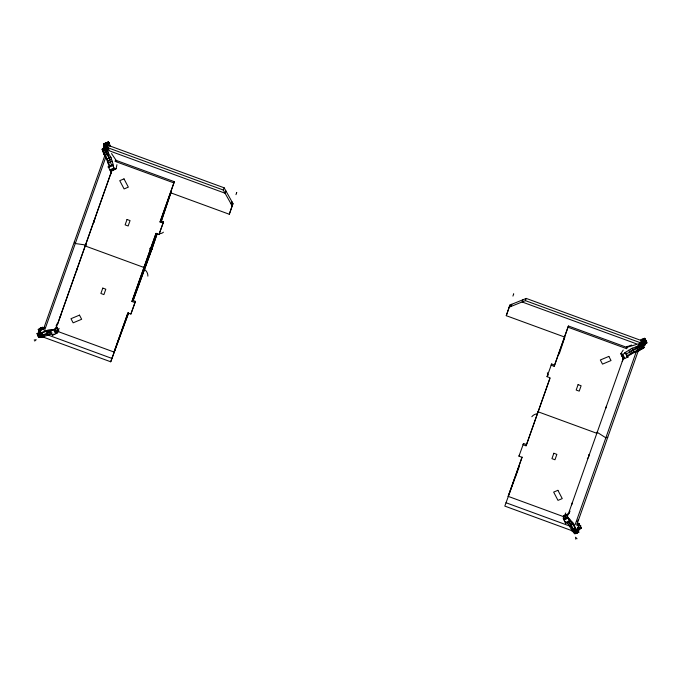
<?xml version="1.0" encoding="UTF-8"?>
<svg xmlns="http://www.w3.org/2000/svg" width="681" height="681" viewBox="0 0 681 681"><rect width="100%" height="100%" fill="white"/><g stroke="black" fill="none" stroke-linecap="round" stroke-linejoin="round"><path stroke-width="1.02" d="M103.486 143.878L104.372 146.824L103.989 145.751A5.184 1.566 67.3 0 1 103.852 144.84L103.861 143.657L104.542 144.644M116.936 164.683L116.111 168.726L110.569 171.263L108.219 166.751L112.484 164.972A3.116 0.936 67.3 0 0 113.31 165.594L113.361 165.585A3.677 1.107 67.3 0 0 113.514 165.534L110.841 157.302L108.177 152.867L107.743 148.228L107.819 147.7L108.483 148.356L108.449 147.649M108.832 166.947L108.832 166.496A3.218 0.97 67.3 0 0 109.292 166.956M110.671 166.181L110.671 165.73M114.825 169.475L112.484 164.972M579.165 523.944L579.114 524.421M104.465 144.747L104.423 144.551M108.688 142.772L108.645 143.299L108.39 141.886L103.827 143.776M108.007 145.019L107.624 145.921L103.367 147.7L103.742 146.798L108.007 145.019L108.33 145.428L108.253 143.963A5.184 1.566 67.3 0 1 108.109 143.061L108.339 142.372L104.04 144.117M42.299 327.833L42.665 327.382M580.612 525.647L580.621 525.613A2.426 0.732 67.3 0 0 580.382 525.545L580.152 525.613M566.447 521.901L568.431 524.464L572.712 522.668L569.58 519.211A3.677 1.107 67.3 0 0 569.563 519.526L569.571 519.646A3.116 0.936 67.3 0 0 569.937 521.314L565.46 523.144L563.315 518.624L563.553 515.875L564.711 515.355L565.741 512.972M565.128 517.866L565.307 515.772M566.967 517.1L567.145 515.006M569.937 521.314L567.579 516.845L567.818 514.087L568.967 513.568L570.006 511.193M578.782 529.231L581.327 528.235L580.782 526.822M568.482 524.396L572.661 531.691L576.918 529.895L577.633 528.686C579.965 531.835 576.798 524.642 579.454 529.639L578.841 529.895L577.939 528.337L578.552 528.081M102.201 149.284L106.066 147.428L107.819 149.811L107.377 151.531L103.495 153.046A2.205 0.664 67.3 0 1 103.01 151.744L102.201 149.284L106.338 147.632M106.066 147.428L106.84 150.135A2.205 0.664 67.3 0 0 107.326 151.454L107.377 151.531M103.41 146.534L103.98 146.883M105.538 151.625L109.045 158.06L111.871 166.104M579.105 524.506L579.156 524.736A1.575 0.477 67.3 0 1 579.182 525.145A3.371 1.021 67.3 0 1 579.029 525.579L577.13 521.493L577.522 521.323M42.656 327.348L41.847 327.57M568.975 519.373L569.648 518.845M645.954 342.849L646.95 342.492L644.754 338.287L643.451 339.129L643.375 338.585M110.143 146.117L109.488 143.665A2.426 0.732 67.3 0 0 109.42 143.138L109.292 142.559L109.122 143.001M580.706 526.251L580.697 525.536M39.387 328.719L38.221 329.408L39.089 331.111L39.353 330.311L43.942 328.37M39.651 332.039C35.931 332.677 37.608 338.78 40.698 337.206A2.205 0.587 -27.7 0 0 41.788 336.933L39.924 333.179L40.213 331.902C36.493 332.805 43.635 329.408 38.417 331.528L38.723 332.115L40.383 331.502L40.068 330.906M103.538 153.131L103.725 152.28M40.851 328.233L41.762 327.629M48.989 329.97L51.16 334.107L49.798 334.533L47.517 330.328L51.892 329.655A3.677 0.979 -27.7 0 1 51.671 329.893L51.594 329.979A3.116 0.826 -27.7 0 1 50.19 330.992L52.454 335.29L56.974 333.213L58.762 331.034L56.242 325.824L57.281 323.441M625.056 353.294L624.835 352.877A3.677 0.97 -27.7 0 1 624.766 352.741L632.223 348.221L636.999 346.51L640.864 342.883L641.783 344.646M626.963 356.64L632.538 353.388L630.376 349.225M579.165 523.885L580.025 525.706M49.704 334.439L41.967 337.359L39.813 333.222L40.213 331.902M149.752 248.871L151.752 249.604L157.073 233.66M161.065 221.7L171.586 190.595M157.234 233.557L151.752 249.604M161.244 221.563L170.914 192.587M170.71 192.808L229.293 214.26L232.987 203.576L224.151 187.803L108.356 145.393L107.487 147.598L109.777 150.978L225.07 193.217L225.939 190.995M232.987 203.576L229.293 214.26M235.966 194.672L236.716 192.408L236.477 193.029M559.186 354.069L564.847 337.129L506.264 315.686L509.967 304.994L526.268 298.431L642.064 340.823L641.204 343.028L637.399 344.177L522.097 301.972L522.965 299.759M509.967 304.994L506.264 315.686M512.938 296.09L513.695 293.826L513.457 294.447M43.226 329.91L104.678 155.983M44.554 330.489L106.015 156.562M57.017 325.552L111.871 170.31M57.536 324.36L112.042 170.114M57.255 331.255L114.042 352.051L127.858 312.954L130.888 314.06L135.468 301.385L132.429 300.278L131.918 301.47L134.949 302.577L135.468 301.385M131.918 301.47L155.949 233.455L158.979 234.562L163.551 221.887L160.52 220.78L160.001 221.972L163.04 223.079L163.551 221.887M160.001 221.972L174.336 181.691L115.557 160.171L115.038 161.354L173.817 182.883M128.019 312.766L114.042 352.051M132.429 300.278L156.111 233.268M160.52 220.78L174.336 181.691M130.888 314.06L134.949 302.577M158.979 234.562L163.04 223.079M563.962 516.802L508.179 496.364L521.986 457.274L518.956 456.159L523.536 443.484L526.566 444.599L549.89 378.585M523.536 443.484L523.017 444.676L526.047 445.791L550.078 377.776L547.047 376.661L551.627 363.986L554.657 365.101L568.465 326.012L627.244 347.531L626.724 348.723L567.954 327.195L554.138 366.293L551.108 365.178L551.627 363.986M522.157 457.087L508.179 496.364M568.712 512.921L623.566 357.678M575.113 524.77L636.573 350.843M576.662 525.238L638.463 350.315M128.573 313.047L110.705 361.798L128.564 312.843M132.948 300.883L151.948 249.033L149.956 248.301M133.289 300.185L151.948 249.033M515.023 478.096L504.808 506.094L572.636 530.942M515.449 477.168L519.407 466.136M578.841 529.895L579.718 529.052L579.429 528.609L581.055 527.809L581.327 528.235M509.099 307.208L510.954 306.459L511.823 304.245M510.954 306.459L525.4 300.644L526.268 298.431M232.119 205.79L223.274 190.016L224.151 187.803M231.114 203.994L231.983 201.772M581.302 527.69L579.31 528.55M644.601 338.253C649.427 351.004 644.95 335.835 643.996 339.24A5.184 1.371 -27.7 0 1 643.23 339.862L642.149 340.9L642.634 340.781L644.805 344.918L644.405 345.812L642.234 341.683L642.634 340.781M103.708 148.007L103.614 147.105L108.219 145.07M103.98 147.445L104.227 146.849M106.074 146.075L106.645 148.407M34.195 339.998L36.212 339.717L34.688 341.045M38.417 331.528L39.353 330.311L38.919 329.902A5.184 1.379 -27.7 0 1 38.502 329.791L38.519 329.349M38.723 332.115L39.175 330.719M58.413 329.962L59.102 328.378M85.67 244.751L85.151 245.943L143.929 267.463L144.449 266.271M567.954 327.195L568.465 326.012M547.047 376.661L547.567 375.478M554.138 366.293L554.657 365.101M538.586 410.592L538.067 411.784L596.845 433.303L597.365 432.12M518.956 456.159L519.475 454.968M526.047 445.791L526.566 444.599M623.234 350.077L620.902 353.567L623.345 359.023L627.967 357.074L625.805 352.937A3.116 0.826 -27.7 0 1 624.843 352.903L624.826 352.869M643.979 345.837L645.401 343.999A5.184 1.371 -27.7 0 0 646.124 343.411L646.38 342.858L644.124 338.423M646.32 342.654L643.698 344.314L644.498 344.663M579.454 529.639L579.633 528.15L577.326 523.68M577.028 538.765L575.539 537.198L575.768 539.173M103.844 143.87L108.39 141.886M639.425 347.174L626.477 353.805M641.408 348.195L639.17 350.647L632.547 353.362M638.523 346.025L639.45 344.475L642.217 343.752L639.834 345.301A2.205 0.587 -27.7 0 1 638.608 345.991L640.557 349.702A2.205 0.587 -27.7 0 0 641.783 349.021L644.175 347.472L642.123 343.684M640.472 349.745L640.906 349.021M111.616 159.243L107.317 161.065L109.42 167.134M577.633 528.686L576.858 529.784L573.07 531.469A2.205 0.664 67.3 0 0 573.734 532.355C575.547 535.632 580.527 532.133 578.007 529.163M643.366 338.508L643.085 338.534A2.426 0.638 -27.7 0 0 642.711 338.866L640.71 339.802L640.795 340.509A3.371 0.894 -27.7 0 1 640.702 340.815M42.29 327.867L41.754 328.353A3.371 0.894 -27.7 0 0 41.532 328.77L44.784 327.238M578.178 529.018L577.948 527.051L579.276 528.95L580.331 528.15A5.184 1.566 67.3 0 0 580.774 528.362L581.046 527.835M639.851 347.267L639.255 347.199M50.19 330.992L54.803 329.076L56.591 326.897L56.242 325.824M55.11 329.672L56.48 328.012M56.046 331.46L57.417 329.8M40.511 327.876L40.528 327.85A2.426 0.647 -27.7 0 1 40.724 327.936L40.817 328.123M621.174 354.886L625.805 352.937M626.409 355.031L626.724 354.69A3.116 0.826 -27.7 0 1 626.205 354.758M53.842 334.03L53.765 334.107A3.116 0.826 -27.7 0 1 53.484 334.354M633.092 350.008L632.777 349.413M47.559 330.259L39.813 333.222A2.205 0.587 -27.7 0 1 38.8 333.477L37.208 333.477M110.118 146.168L110.067 146.151A1.575 0.477 67.3 0 0 109.786 146.066M574.679 531.716L571.282 525.008L568.26 521.144M577.982 529.665L581.276 528.311M574.977 533.81L574.832 532.9M109.249 167.313L109.292 167.279A3.677 1.107 67.3 0 1 109.105 167.364A3.116 0.936 67.3 0 1 108.219 166.751M626.648 356.044L634.028 351.796L640.293 349.089L638.438 345.548M110.569 171.263L116.111 168.726M113.02 170.233L113.999 169.663M43.363 335.801L47.525 333.707M641.962 341.351L642.506 341.087L644.677 345.224L644.132 345.488M43.933 328.548L39.311 330.515M641.425 344.228L643.162 343.437L643.264 342.756M642.362 346.016L644.362 344.629L643.851 344.841M107.36 161.031L103.486 153.021L107.734 151.216M570.644 525.264L571.282 525.008M40.213 337.359L38.255 333.639M39.677 328.591L40.562 327.774M103.878 143.98L108.296 142.338M104.074 144.278L108.654 142.346M103.989 145.751L108.253 143.963M103.955 145.972L108.219 144.193M104.014 146.398L108.279 144.619M102.235 149.028L106.202 147.445M102.261 149.735L106.091 148.135M102.397 150.024L106.236 148.424M102.499 150.237L106.338 148.628M102.55 150.433L106.381 148.833M102.576 150.688L106.406 149.088M102.644 150.893L106.474 149.292M102.754 151.114L106.585 149.514M103.01 151.735L106.84 150.135M103.912 154.647L108.177 152.867M104.389 155.702L108.645 153.923M110.841 157.302L106.585 159.082M109.054 158.179L110.867 157.422M108.007 162.938L112.263 161.15M108.219 167.203L112.476 165.423M112.91 165.764L113.335 165.585M109.888 169.782L114.153 167.994M110.203 170.488L114.468 168.709M563.553 515.875L568.967 513.568M563.493 516.53L567.758 514.751M563.315 518.624L567.579 516.845M563.715 519.305L567.98 517.526M564.081 519.901L568.346 518.113M565.46 523.144L569.725 521.357M567.511 523.178L571.776 521.399M569.418 525.749L573.742 524.004L575.556 528.269L576.918 529.895A2.205 0.664 67.3 0 0 577.565 530.754L578.807 532.21M577.752 524.557L579.454 523.851M571.291 530.048L575.556 528.269M577.675 528.056L578.288 527.801M577.607 528.345L578.22 528.09M571.836 530.925L576.1 529.146M578.765 529.111L581.344 528.013M573.734 532.372L577.573 530.763M574.057 532.84L577.888 531.24M574.177 533.044L578.007 531.444M574.279 533.163L578.229 531.606M574.5 533.283L578.331 531.674M574.611 533.47L578.441 531.87M575.079 533.436L577.948 532.236M575.087 533.538L577.956 532.338M574.755 533.734L578.927 532.116M644.158 345.437L644.677 345.224M642.328 348.732L640.429 344.995M50.232 332.345L47.244 333.128L48.164 334.882M640.864 341.573L642.583 340.909M39.004 331.119L41.175 330.498L39.643 331.826M37.446 333.349L39.626 337.427M40.102 333.826L46.257 331.315L52.42 329.927M38.664 330.94L39.157 330.779M632.828 349.379L636.573 348.17M626.231 347.548L636.386 344.484M607.741 437.279L605.843 437.806L597.007 432.188M38.264 329.468L39.217 331.094M644.337 345.029L644.805 344.918M569.112 521.62L569.325 521.569A3.218 0.97 67.3 0 1 569.214 521.246M567.273 522.387L567.486 522.336A3.116 0.936 67.3 0 1 567.384 522.021M638.863 350.051L640.591 349.693L640.293 349.089M40.698 337.206L38.791 333.477M639.987 342.986L640.864 342.883M646.516 342.756L644.209 338.721M86.657 245.143L75.285 243.526L74.306 241.951M108.117 145.879L107.879 145.325M569.035 519.101L573.07 524.225L575.488 529.401L576.858 529.784M107.487 147.598L223.274 190.016M525.4 300.644L641.204 343.028M47.117 334.694L111.863 358.402M506 502.731L570.755 526.43M41.916 336.61L110.671 361.773M45.967 330.736L48.104 334.873M39.813 333.222L41.158 333.741M577.948 520.327L578.118 519.926M47.219 333.111L40.366 336.065M573.742 524.004L572.747 522.574M144.159 269.208L145.453 270.221A7.917 7.908 0 0 1 147.871 276.137M575.488 529.401L576.313 530.167M103.486 153.021L107.206 158.835L110.033 166.871M102.371 149.045L102.627 149.471M579.505 528.32L577.19 523.808M111.531 153.557L116.783 161.312M107.453 154.425L109.658 157.864M50.598 331.749L50.496 331.587A3.218 0.851 -27.7 0 0 51.415 330.983M51.535 333.537L51.433 333.375A3.116 0.826 -27.7 0 0 52.114 332.941M52.454 335.29L52.36 335.129A3.116 0.826 -27.7 0 0 53.033 334.694M634.394 352.349L632.223 348.221M642.583 341.726L643.46 343.377M103.614 147.105L103.878 147.598M644.541 338.61L646.712 342.747M643.23 339.862L645.401 343.999M643.085 340.049L645.256 344.186M642.753 340.33L644.924 344.458M642.464 340.696L644.635 344.833M641.911 343.743L644.013 347.676M641.706 344.263L643.656 347.982M641.417 344.39L643.366 348.11M641.204 344.484L643.162 348.204M641.034 344.612L642.992 348.331M640.838 344.782L642.796 348.502M640.659 344.892L642.609 348.612M639.834 345.301L641.783 349.021M636.999 346.51L639.17 350.647M635.969 347.012L638.14 351.149M628.623 350.23L630.793 354.367M625.481 353.269L627.652 357.406M622.638 354.188L624.809 358.325M621.94 354.529L624.111 358.666M620.902 353.567L622.204 356.052M56.591 326.897L58.762 331.034M56.165 327.416L58.336 331.553M54.803 329.076L56.974 333.213M54.071 329.349L56.242 333.486M53.424 329.57L55.595 333.707M42.494 327.229L43.363 328.88M41.805 332.822L43.976 336.959M40.273 331.111L40.588 331.707M40.843 333.154L43.014 337.282M38.042 333.724L39.992 337.444M37.787 333.707L39.847 337.47M37.472 333.784L39.421 337.504M37.132 333.545L39.081 337.265M36.995 333.673L39.149 337.606M579.454 528.558L579.718 529.052M570.678 525.281L572.491 529.546M104.091 152.74L104.525 154.391M623.132 358.019L623.345 359.023M622.826 357.423L623.03 358.427M621.889 355.635L622.093 356.64M565.307 521.314L565.307 521.425A3.116 0.936 67.3 0 0 565.681 523.093M572.236 502.765A4.844 4.435 23.5 0 1 571.47 504.936M588.793 454.457A4.844 4.435 23.5 0 1 587.311 458.645M622.962 359.193A4.844 4.435 23.5 0 1 622.196 361.364M606.311 406.327A4.844 4.435 23.5 0 1 605.545 408.498M548.316 375.137A7.917 5.312 21.4 0 1 547.354 372.771M531.827 416.729A7.917 7.908 0 0 1 537.496 413.776M569.069 520.659A3.218 0.97 67.3 0 1 568.975 520.139M627.976 357.074A3.116 0.826 -27.7 0 1 627.542 357.133M631.67 345.046A112.339 29.785 -27.7 0 1 629.031 345.931M628.163 346.212A112.339 29.785 -27.7 0 1 626.58 346.723M60.064 317.669A4.844 4.435 23.5 0 1 60.83 315.507M76.723 270.536A4.844 4.435 23.5 0 1 77.489 268.374M110.799 174.098A4.844 4.435 23.5 0 1 111.02 172.965M94.242 222.406A4.844 4.435 23.5 0 1 94.906 219.069M163.406 232.178A7.917 5.312 21.5 0 1 159.865 233.685M52.071 330.404A3.218 0.851 -27.7 0 1 51.816 330.651M102.788 288.106L100.882 293.485L103.912 294.592L105.81 289.212L102.788 288.106M127.032 219.486L125.125 224.875L128.156 225.981L130.054 220.593L127.032 219.486M553.84 453.265L551.942 458.653L554.964 459.76L556.862 454.372L553.84 453.265M578.084 384.646L576.186 390.034L579.208 391.141L581.114 385.761L578.084 384.646M124.002 178.873L119.745 180.652L124.087 188.926L128.343 187.147L124.002 178.873M79.49 315.133L70.969 318.699L73.139 322.828L81.66 319.27L79.49 315.133M608.857 356.41L600.336 359.977L602.506 364.114L611.027 360.547L608.857 356.41M557.909 490.32L553.653 492.099L557.994 500.373L562.251 498.594L557.909 490.32"/></g></svg>
